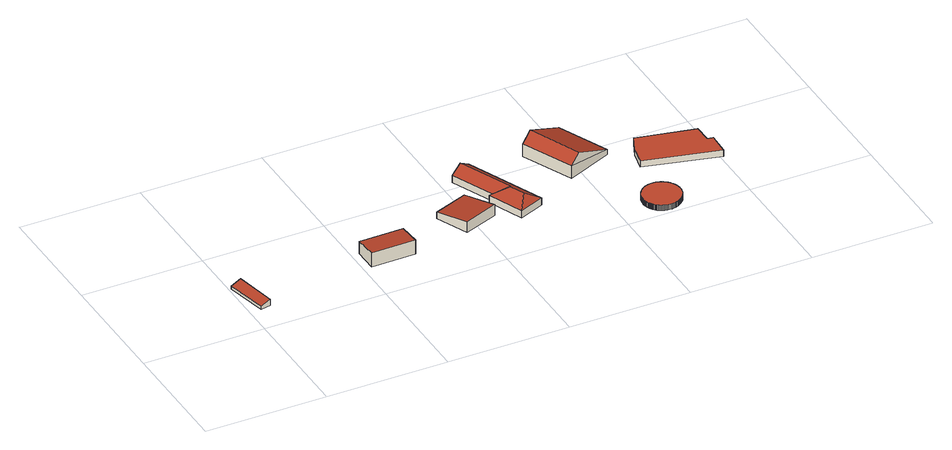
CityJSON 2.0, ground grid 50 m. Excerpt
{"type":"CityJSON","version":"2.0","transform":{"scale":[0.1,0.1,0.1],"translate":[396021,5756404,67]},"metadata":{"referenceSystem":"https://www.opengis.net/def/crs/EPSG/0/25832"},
"CityObjects":{
"building1":{"type":"Building","attributes":{"Gemeindeschluessel":"05515000","Geometrietyp2DReferenz":"3000","function":"31001_2700","roofType":"2100","measuredHeight":2.78},"geometry":[{"type":"Solid","lod":"2","boundaries":[[[[0,1,2,3]],[[4,5,1,0]],[[6,7,5,4]],[[3,2,7,6]],[[4,0,3,6]],[[1,5,7,2]]]],"semantics":{"surfaces":[{"type":"WallSurface"},{"type":"RoofSurface"},{"type":"GroundSurface"}],"values":[[0,0,0,0,1,2]]}}]},
"building2":{"type":"Building","attributes":{"Gemeindeschluessel":"05515000","Geometrietyp2DReferenz":"3000","function":"31001_2700","roofType":"2100","measuredHeight":6.14},"geometry":[{"type":"Solid","lod":"2","boundaries":[[[[8,9,10,11]],[[12,13,9,8]],[[14,15,13,12]],[[11,10,15,14]],[[12,8,11,14]],[[9,13,15,10]]]],"semantics":{"surfaces":[{"type":"WallSurface"},{"type":"RoofSurface"},{"type":"GroundSurface"}],"values":[[0,0,0,0,1,2]]}}]},
"building3":{"type":"Building","attributes":{"Gemeindeschluessel":"05515000","Geometrietyp2DReferenz":"3000","function":"31001_2700","roofType":"2100","measuredHeight":4.69},"geometry":[{"type":"Solid","lod":"2","boundaries":[[[[16,17,18,19]],[[20,21,17,16]],[[22,23,21,20]],[[19,18,23,22]],[[20,16,19,22]],[[17,21,23,18]]]],"semantics":{"surfaces":[{"type":"WallSurface"},{"type":"RoofSurface"},{"type":"GroundSurface"}],"values":[[0,0,0,0,1,2]]}}]},
"building4":{"type":"Building","attributes":{"Gemeindeschluessel":"05515000","Geometrietyp2DReferenz":"3000","function":"31001_2700","roofType":"5000","measuredHeight":6.59},"geometry":[{"type":"Solid","lod":"2","boundaries":[[[[24,25,26,27]],[[28,29,25,24]],[[30,31,29,28]],[[32,33,31,30]],[[34,35,33,32]],[[27,26,35,34]],[[36,34,32,37]],[[37,32,30,38]],[[30,28,38]],[[36,37,38,28,24,39]],[[24,27,39]],[[39,27,34,36]],[[25,29,31,33,35,26]]]],"semantics":{"surfaces":[{"type":"WallSurface"},{"type":"RoofSurface"},{"type":"GroundSurface"}],"values":[[0,0,0,0,0,0,1,1,1,1,0,1,2]]}}]},
"building5":{"type":"Building","attributes":{"Gemeindeschluessel":"05515000","Geometrietyp2DReferenz":"3000","function":"31001_2700","roofType":"3100","measuredHeight":9.55},"geometry":[{"type":"Solid","lod":"2","boundaries":[[[[40,41,42,43]],[[44,45,41,40]],[[46,47,45,44]],[[43,42,47,46]],[[40,48,44]],[[46,49,43]],[[43,49,48,40]],[[44,48,49,46]],[[41,45,47,42]]]],"semantics":{"surfaces":[{"type":"WallSurface"},{"type":"RoofSurface"},{"type":"GroundSurface"}],"values":[[0,0,0,0,0,0,1,1,2]]}}]},
"building6":{"type":"Building","attributes":{"Gemeindeschluessel":"05515000","Geometrietyp2DReferenz":"3000","function":"51003_1201","roofType":"1000","measuredHeight":2.27},"geometry":[{"type":"Solid","lod":"2","boundaries":[[[[50,51,52,53]],[[54,55,51,50]],[[56,57,55,54]],[[58,59,57,56]],[[60,61,59,58]],[[62,63,61,60]],[[64,65,63,62]],[[66,67,65,64]],[[68,69,67,66]],[[70,71,69,68]],[[72,73,71,70]],[[74,75,73,72]],[[76,77,75,74]],[[78,79,77,76]],[[80,81,79,78]],[[82,83,81,80]],[[84,85,83,82]],[[86,87,85,84]],[[88,89,87,86]],[[90,91,89,88]],[[92,93,91,90]],[[94,95,93,92]],[[96,97,95,94]],[[98,99,97,96]],[[100,101,99,98]],[[102,103,101,100]],[[104,105,103,102]],[[106,107,105,104]],[[108,109,107,106]],[[110,111,109,108]],[[112,113,111,110]],[[114,115,113,112]],[[116,117,115,114]],[[118,119,117,116]],[[120,121,119,118]],[[122,123,121,120]],[[124,125,123,122]],[[126,127,125,124]],[[128,129,127,126]],[[130,131,129,128]],[[132,133,131,130]],[[134,135,133,132]],[[136,137,135,134]],[[138,139,137,136]],[[140,141,139,138]],[[142,143,141,140]],[[144,145,143,142]],[[146,147,145,144]],[[148,149,147,146]],[[150,151,149,148]],[[152,153,151,150]],[[154,155,153,152]],[[156,157,155,154]],[[158,159,157,156]],[[160,161,159,158]],[[162,163,161,160]],[[164,165,163,162]],[[166,167,165,164]],[[168,169,167,166]],[[170,171,169,168]],[[172,173,171,170]],[[174,175,173,172]],[[176,177,175,174]],[[178,179,177,176]],[[180,181,179,178]],[[182,183,181,180]],[[184,185,183,182]],[[186,187,185,184]],[[188,189,187,186]],[[190,191,189,188]],[[192,193,191,190]],[[194,195,193,192]],[[196,197,195,194]],[[198,199,197,196]],[[200,201,199,198]],[[202,203,201,200]],[[204,205,203,202]],[[206,207,205,204]],[[208,209,207,206]],[[210,211,209,208]],[[212,213,211,210]],[[214,215,213,212]],[[216,217,215,214]],[[218,219,217,216]],[[220,221,219,218]],[[222,223,221,220]],[[224,225,223,222]],[[53,52,225,224]],[[222,220,218,216,214,212,210,208,206,204,202,200,198,196,194,192,190,188,186,184,182,180,178,176,174,172,170,168,166,164,162,160,158,156,154,152,150,148,146,144,142,140,138,136,134,132,130,128,126,124,122,120,118,116,114,112,110,108,106,104,102,100,98,96,94,92,90,88,86,84,82,80,78,76,74,72,70,68,66,64,62,60,58,56,54,50,53,224]],[[51,55,57,59,61,63,65,67,69,71,73,75,77,79,81,83,85,87,89,91,93,95,97,99,101,103,105,107,109,111,113,115,117,119,121,123,125,127,129,131,133,135,137,139,141,143,145,147,149,151,153,155,157,159,161,163,165,167,169,171,173,175,177,179,181,183,185,187,189,191,193,195,197,199,201,203,205,207,209,211,213,215,217,219,221,223,225,52]]]],"semantics":{"surfaces":[{"type":"WallSurface"},{"type":"RoofSurface"},{"type":"GroundSurface"}],"values":[[0,0,0,0,0,0,0,0,0,0,0,0,0,0,0,0,0,0,0,0,0,0,0,0,0,0,0,0,0,0,0,0,0,0,0,0,0,0,0,0,0,0,0,0,0,0,0,0,0,0,0,0,0,0,0,0,0,0,0,0,0,0,0,0,0,0,0,0,0,0,0,0,0,0,0,0,0,0,0,0,0,0,0,0,0,0,0,0,1,2]]}}]},
"building7":{"type":"Building","attributes":{"Gemeindeschluessel":"05515000","Geometrietyp2DReferenz":"3000","function":"51003_1201","roofType":"1000","measuredHeight":2.7},"geometry":[{"type":"Solid","lod":"2","boundaries":[[[[226,227,228,229]],[[230,231,227,226]],[[232,233,231,230]],[[234,235,233,232]],[[236,237,235,234]],[[238,239,237,236]],[[229,228,239,238]],[[236,234,232,230,226,229,238]],[[227,231,233,235,237,239,228]]]],"semantics":{"surfaces":[{"type":"WallSurface"},{"type":"RoofSurface"},{"type":"GroundSurface"}],"values":[[0,0,0,0,0,0,0,1,2]]}}]}
},
"vertices":[
[42,106,32],[42,106,18],[83,114,18],[83,114,46],[6,277,31],[6,277,18],[48,285,46],[48,285,18],
[534,279,65],[534,279,10],[536,181,10],[536,181,71],[715,281,65],[715,281,10],[717,184,71],[717,184,10],
[890,350,42],[890,350,13],[947,217,13],[947,217,60],[1031,405,42],[1031,405,13],[1089,273,60],[1089,273,13],
[1134,571,46],[1134,571,15],[1046,533,15],[1046,533,46],[1271,252,46],[1271,252,15],[1168,210,46],[1168,210,15],[1107,353,46],[1107,353,15],[1122,359,46],[1122,359,15],[1184,334,76],[1180,323,81],[1204,266,81],[1090,552,76],
[1637,438,36],[1637,438,14],[1544,648,14],[1544,648,36],[1449,356,70],[1449,356,14],[1354,567,69],[1354,567,14],[1488,373,109],[1394,585,109],
[1755,67,43],[1755,67,20],[1756,72,20],[1756,72,43],[1754,61,43],[1754,61,20],[1752,55,43],[1752,55,20],[1750,49,43],[1750,49,20],[1747,43,43],[1747,43,20],[1743,38,43],[1743,38,20],[1739,32,43],[1739,32,20],[1735,27,43],[1735,27,20],[1730,23,43],[1730,23,20],[1724,18,43],[1724,18,20],[1718,15,43],[1718,15,20],[1712,11,43],[1712,11,20],[1705,9,43],[1705,9,20],[1699,7,43],[1699,7,20],[1692,5,43],[1692,5,20],[1685,4,43],[1685,4,20],[1679,4,43],[1679,4,20],[1672,5,43],[1672,5,20],[1666,5,43],[1666,5,20],[1660,7,43],[1660,7,20],[1654,8,43],[1654,8,20],[1649,11,43],[1649,11,20],[1644,13,43],[1644,13,20],[1639,15,43],[1639,15,20],[1635,18,43],[1635,18,20],[1631,21,43],[1631,21,20],[1628,24,43],[1628,24,20],[1624,27,43],[1624,27,20],[1621,31,43],[1621,31,20],[1619,34,43],[1619,34,20],[1616,37,43],[1616,37,20],[1614,40,43],[1614,40,20],[1612,43,43],[1612,43,20],[1611,46,43],[1611,46,20],[1609,49,43],[1609,49,20],[1608,53,43],[1608,53,20],[1606,57,43],[1606,57,20],[1605,61,43],[1605,61,20],[1604,65,43],[1604,65,20],[1603,70,43],[1603,70,20],[1602,75,43],[1602,75,20],[1602,80,43],[1602,80,20],[1602,85,43],[1602,85,20],[1603,91,43],[1603,91,20],[1604,96,43],[1604,96,20],[1605,102,43],[1605,102,20],[1607,108,43],[1607,108,20],[1609,114,43],[1609,114,20],[1612,120,43],[1612,120,20],[1616,125,43],[1616,125,20],[1620,131,43],[1620,131,20],[1624,136,43],[1624,136,20],[1629,140,43],[1629,140,20],[1635,145,43],[1635,145,20],[1641,149,43],[1641,149,20],[1647,152,43],[1647,152,20],[1653,154,43],[1653,154,20],[1660,157,43],[1660,157,20],[1667,158,43],[1667,158,20],[1673,159,43],[1673,159,20],[1680,159,43],[1680,159,20],[1687,159,43],[1687,159,20],[1693,158,43],[1693,158,20],[1699,157,43],[1699,157,20],[1704,155,43],[1704,155,20],[1710,153,43],[1710,153,20],[1715,150,43],[1715,150,20],[1719,148,43],[1719,148,20],[1724,145,43],[1724,145,20],[1728,142,43],[1728,142,20],[1731,139,43],[1731,139,20],[1735,136,43],[1735,136,20],[1737,133,43],[1737,133,20],[1740,130,43],[1740,130,20],[1742,127,43],[1742,127,20],[1745,123,43],[1745,123,20],[1746,120,43],[1746,120,20],[1748,117,43],[1748,117,20],[1750,114,43],[1750,114,20],[1751,110,43],[1751,110,20],[1753,106,43],[1753,106,20],[1754,102,43],[1754,102,20],[1755,98,43],[1755,98,20],[1756,93,43],[1756,93,20],[1757,88,43],[1757,88,20],[1757,83,43],[1757,83,20],[1757,78,43],[1757,78,20],
[1719,377,51],[1719,377,24],[1700,297,24],[1700,297,51],[1749,442,51],[1749,442,24],[1985,389,51],[1985,389,24],[1986,316,51],[1986,316,24],[2010,311,51],[2010,311,24],[2005,220,51],[2005,220,24]
]}
